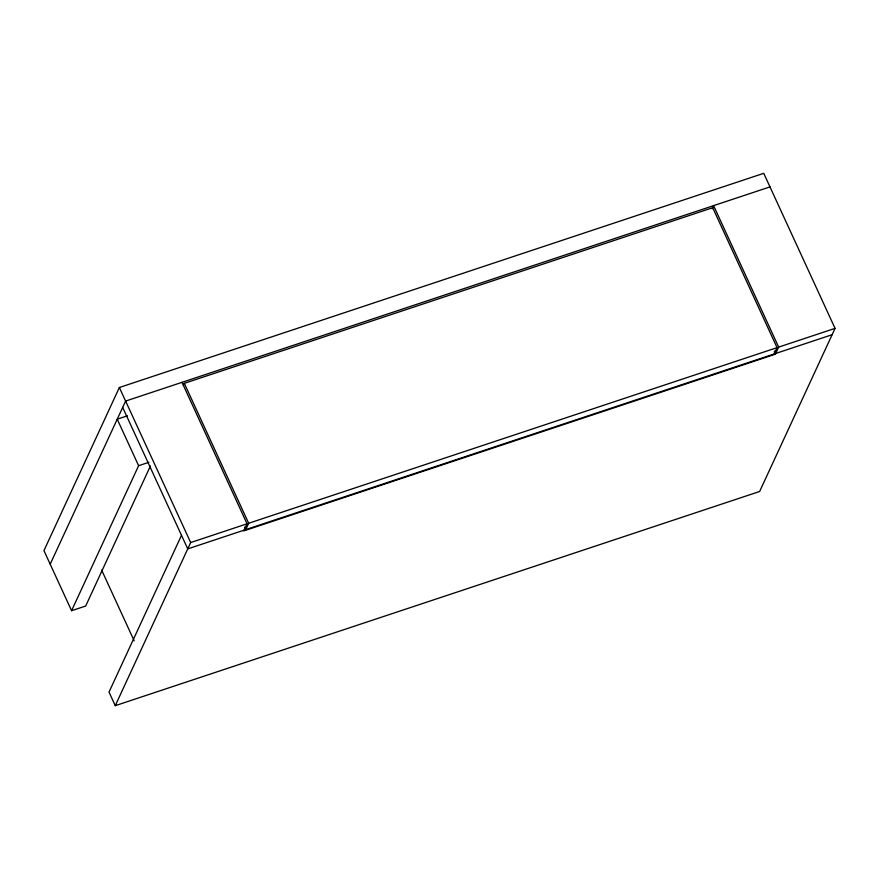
<?xml version="1.0" encoding="UTF-8"?>
<svg xmlns="http://www.w3.org/2000/svg" width="879" height="879" viewBox="0 0 879 879"><rect width="100%" height="100%" fill="white"/><g stroke="black" fill="none" stroke-linecap="round" stroke-linejoin="round"><path stroke-width="1.32" d="M181.503 535.322L109.018 692.103L115.259 705.672L759.632 491.493L835.05 328.372L763.741 173.328L119.368 387.507L43.95 550.628L71.584 610.707L85.681 606.027L150.419 465.98M50.191 564.197L125.609 401.077L769.982 186.897M71.584 610.707L138.618 465.705L148.87 462.299M183.337 385.463L184.315 383.343L712.704 207.719L777.058 347.644L774.124 353.984M115.259 705.672L190.677 542.541L247.054 523.807L181.986 382.332M247.054 523.807L243.791 530.872L775.399 354.182L778.662 347.106L835.05 328.372M777.058 347.644L248.669 523.269L245.735 529.608L244.593 527.136M712.133 208.806L713.594 205.642L778.662 347.106M127.477 415.789L117.226 419.195L138.618 465.705M832.116 334.712L187.743 548.892L122.675 407.416M774.597 350.974L775.739 353.457M774.267 351.71L775.399 354.182M184.315 383.343L248.669 523.269M119.368 387.507L190.677 542.541M101.612 570.01L134.168 640.791"/></g></svg>
